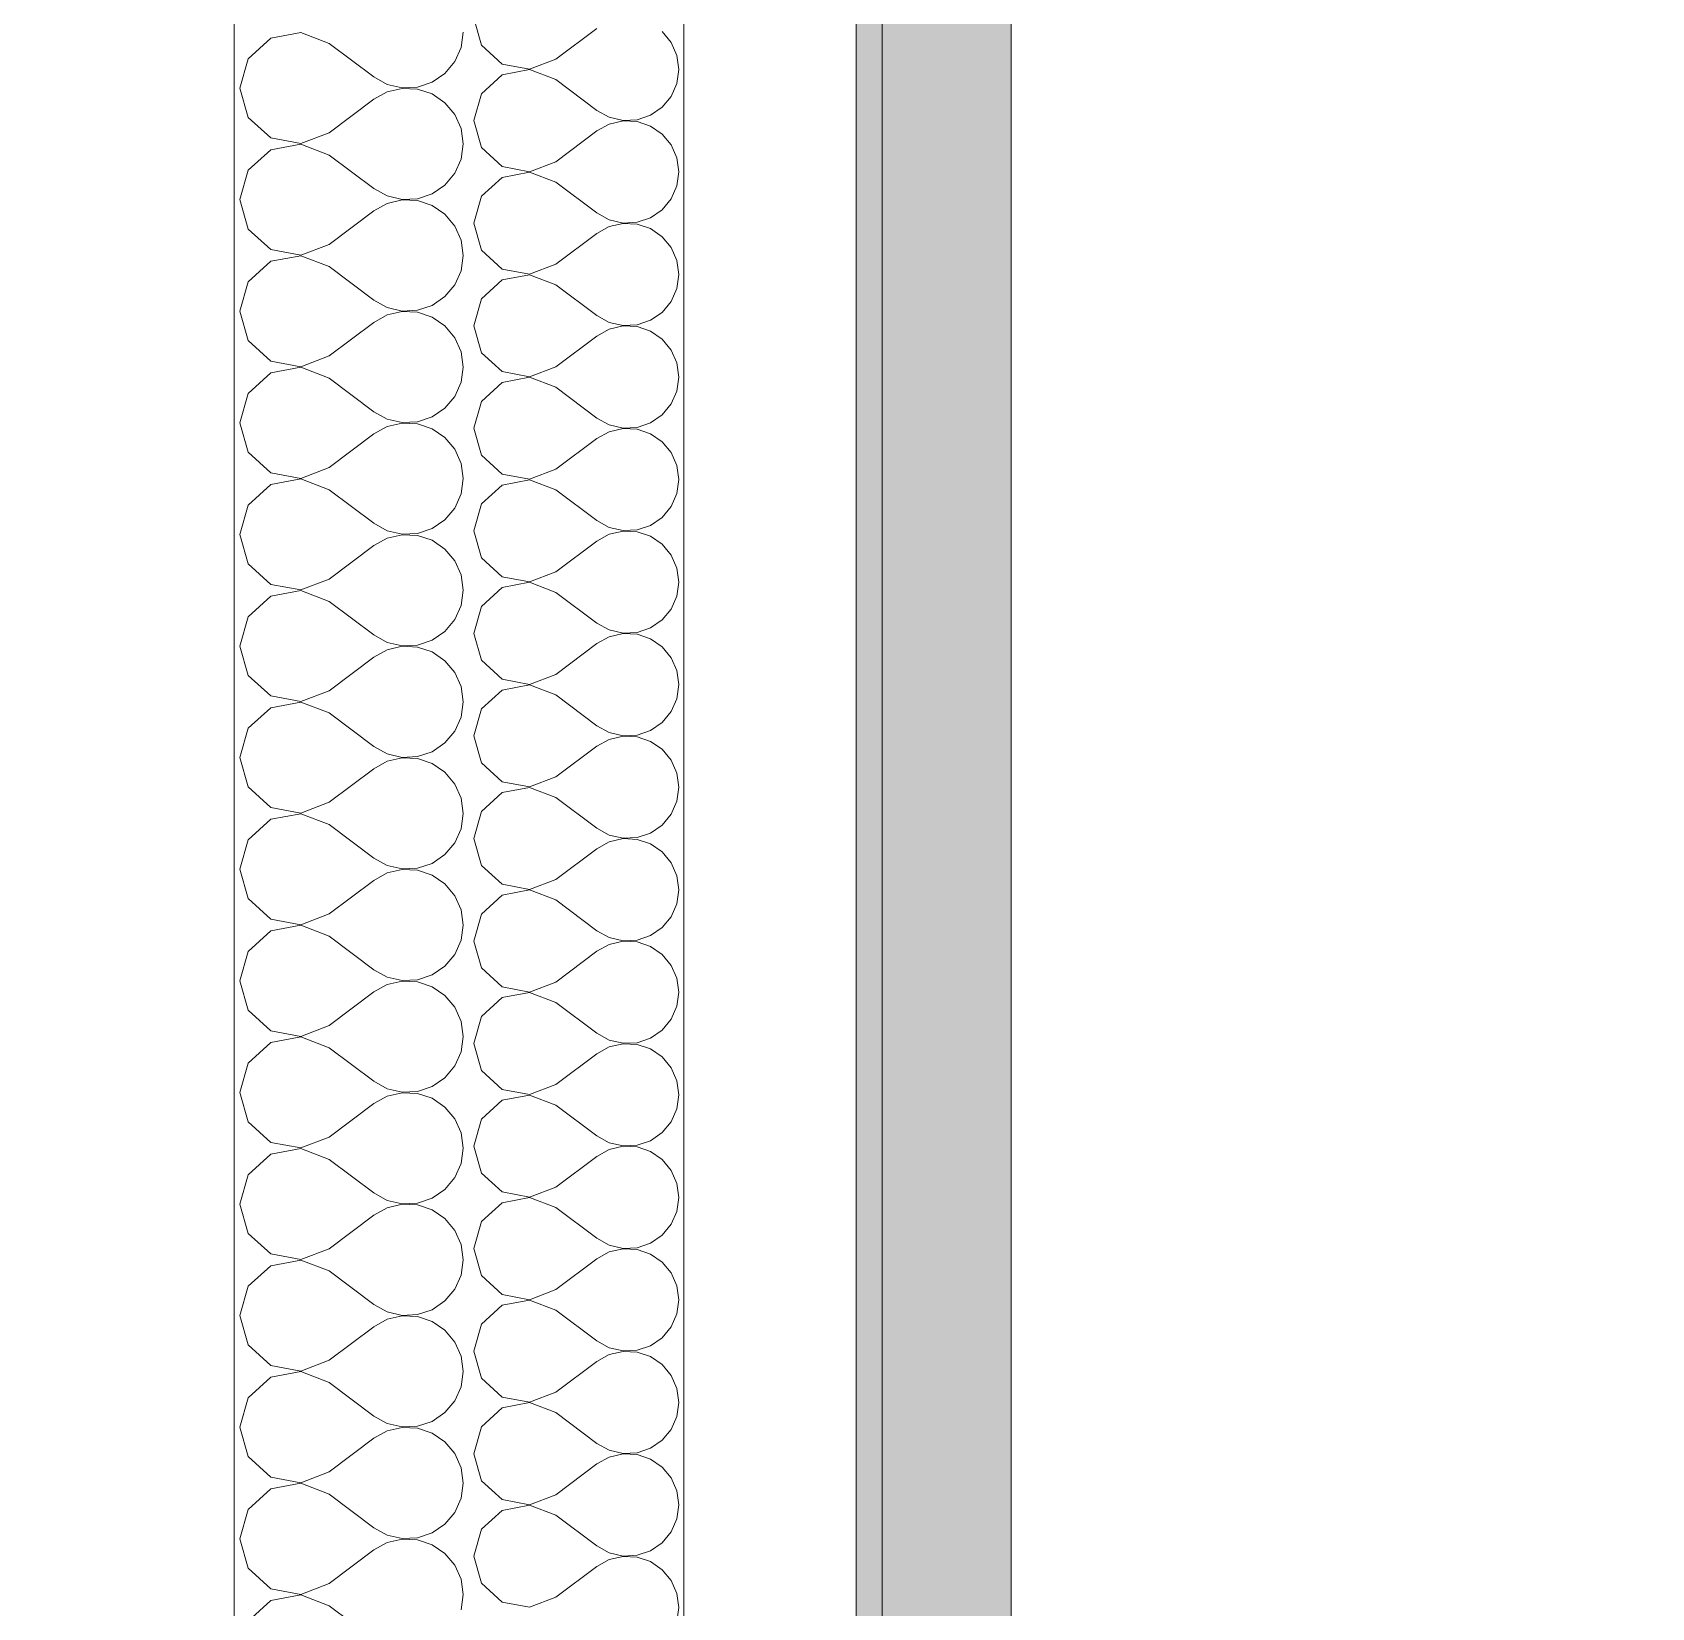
# Model space of a CAD drawing. Header units: millimetres. Extents: x -48147 to 1417267, y -496296 to 18123.
# Drawn here: x 1364998.7 to 1365203.7, y -477344.4 to -477144.9 of the extents above; entities that cross this region are included whole.
import ezdxf

# ---------------------------------------------------------------- set-up
doc = ezdxf.new("R2010")
doc.units = ezdxf.units.MM
doc.header["$MEASUREMENT"] = 0
doc.linetypes.add('Wipeout_Contour', pattern=[1000, 0, -1000])
doc.layers.add('New_A-25-M_Wall_Int', color=7, linetype='Continuous')
doc.layers.add('New_A-25-M_Wall_Int_Pen_No__1', color=7, linetype='Continuous', lineweight=13)
doc.layers.add('New_A-25-M_Wall_Int_Pen_No__107', color=7, linetype='Continuous', lineweight=15, true_color=0xa6a6a6)

# ---------------------------------------------------------------- blocks, each defined once
blk = doc.blocks.new('*X68', base_point=(1376122.47, -491272.82))
at = {"layer": 'New_A-25-M_Wall_Int_Pen_No__107', "linetype": 'Continuous'}
for p, q in [((1365054.57, -477143.12), (1365055.54, -477146.54)), ((1365064.96, -477148.32), (1365070.15, -477144.42)), ((1365079.57, -477146.2), (1365078.42, -477144.82)), ((1365055.54, -477146.54), (1365058.16, -477148.93)), ((1365080.29, -477147.84), (1365079.57, -477146.2)), ((1365058.16, -477148.93), (1365061.64, -477149.59)), ((1365061.64, -477149.59), (1365064.96, -477148.32)), ((1365080.53, -477149.61), (1365080.29, -477147.84)), ((1365058.16, -477150.3), (1365055.54, -477152.69)), ((1365061.64, -477149.64), (1365058.16, -477150.3)), ((1365064.96, -477150.91), (1365061.64, -477149.64)), ((1365064.96, -477150.91), (1365070.15, -477154.81)), ((1365079.57, -477153.03), (1365080.29, -477151.39)), ((1365080.29, -477151.39), (1365080.53, -477149.61)), ((1365055.54, -477152.69), (1365054.57, -477156.1)), ((1365078.42, -477154.4), (1365079.57, -477153.03)), ((1365070.15, -477154.81), (1365071.72, -477155.67)), ((1365075.25, -477155.99), (1365076.95, -477155.42)), ((1365076.95, -477155.42), (1365078.42, -477154.4)), ((1365054.57, -477156.1), (1365055.54, -477159.52)), ((1365064.96, -477161.3), (1365070.15, -477157.4)), ((1365071.72, -477156.54), (1365070.15, -477157.4)), ((1365071.72, -477155.67), (1365073.46, -477156.08)), ((1365073.46, -477156.13), (1365071.72, -477156.54)), ((1365073.46, -477156.08), (1365075.25, -477155.99)), ((1365075.25, -477156.22), (1365073.46, -477156.13)), ((1365076.95, -477156.79), (1365075.25, -477156.22)), ((1365078.42, -477157.8), (1365076.95, -477156.79)), ((1365055.54, -477159.52), (1365058.16, -477161.91)), ((1365079.57, -477159.18), (1365078.42, -477157.8)), ((1365080.29, -477160.82), (1365079.57, -477159.18)), ((1365061.64, -477162.57), (1365064.96, -477161.3)), ((1365080.53, -477162.6), (1365080.29, -477160.82)), ((1365058.16, -477163.28), (1365055.54, -477165.67)), ((1365058.16, -477161.91), (1365061.64, -477162.57)), ((1365061.64, -477162.62), (1365058.16, -477163.28)), ((1365064.96, -477163.89), (1365061.64, -477162.62)), ((1365080.29, -477164.37), (1365080.53, -477162.6)), ((1365055.54, -477165.67), (1365054.57, -477169.09)), ((1365064.96, -477163.89), (1365070.15, -477167.79)), ((1365079.57, -477166.01), (1365080.29, -477164.37)), ((1365070.15, -477167.79), (1365071.72, -477168.65)), ((1365076.95, -477168.4), (1365078.42, -477167.39)), ((1365078.42, -477167.39), (1365079.57, -477166.01)), ((1365054.57, -477169.09), (1365055.54, -477172.5)), ((1365071.72, -477169.52), (1365070.15, -477170.38)), ((1365071.72, -477168.65), (1365073.46, -477169.06)), ((1365073.46, -477169.11), (1365071.72, -477169.52)), ((1365073.46, -477169.06), (1365075.25, -477168.97)), ((1365075.25, -477169.2), (1365073.46, -477169.11)), ((1365075.25, -477168.97), (1365076.95, -477168.4)), ((1365076.95, -477169.77), (1365075.25, -477169.2)), ((1365078.42, -477170.79), (1365076.95, -477169.77)), ((1365064.96, -477174.28), (1365070.15, -477170.38)), ((1365079.57, -477172.16), (1365078.42, -477170.79)), ((1365055.54, -477172.5), (1365058.16, -477174.89)), ((1365080.29, -477173.8), (1365079.57, -477172.16)), ((1365080.53, -477175.58), (1365080.29, -477173.8)), ((1365058.16, -477174.89), (1365061.64, -477175.55)), ((1365061.64, -477175.6), (1365058.16, -477176.26)), ((1365061.64, -477175.55), (1365064.96, -477174.28)), ((1365064.96, -477176.87), (1365061.64, -477175.6)), ((1365080.29, -477177.35), (1365080.53, -477175.58)), ((1365058.16, -477176.26), (1365055.54, -477178.66)), ((1365064.96, -477176.87), (1365070.15, -477180.77)), ((1365079.57, -477178.99), (1365080.29, -477177.35)), ((1365055.54, -477178.66), (1365054.57, -477182.07)), ((1365078.42, -477180.37), (1365079.57, -477178.99)), ((1365054.57, -477182.07), (1365055.54, -477185.48)), ((1365070.15, -477180.77), (1365071.72, -477181.64)), ((1365071.72, -477181.64), (1365073.46, -477182.04)), ((1365073.46, -477182.09), (1365071.72, -477182.5)), ((1365073.46, -477182.04), (1365075.25, -477181.95)), ((1365075.25, -477182.18), (1365073.46, -477182.09)), ((1365075.25, -477181.95), (1365076.95, -477181.38)), ((1365076.95, -477182.75), (1365075.25, -477182.18)), ((1365076.95, -477181.38), (1365078.42, -477180.37)), ((1365064.96, -477187.26), (1365070.15, -477183.37)), ((1365071.72, -477182.5), (1365070.15, -477183.37)), ((1365078.42, -477183.77), (1365076.95, -477182.75)), ((1365079.57, -477185.15), (1365078.42, -477183.77)), ((1365055.54, -477185.48), (1365058.16, -477187.87)), ((1365080.29, -477186.78), (1365079.57, -477185.15)), ((1365058.16, -477187.87), (1365061.64, -477188.53)), ((1365061.64, -477188.53), (1365064.96, -477187.26)), ((1365080.53, -477188.56), (1365080.29, -477186.78)), ((1365058.16, -477189.24), (1365055.54, -477191.64)), ((1365061.64, -477188.58), (1365058.16, -477189.24)), ((1365064.96, -477189.86), (1365061.64, -477188.58)), ((1365064.96, -477189.86), (1365070.15, -477193.75)), ((1365079.57, -477191.97), (1365080.29, -477190.33)), ((1365080.29, -477190.33), (1365080.53, -477188.56)), ((1365055.54, -477191.64), (1365054.57, -477195.05)), ((1365078.42, -477193.35), (1365079.57, -477191.97)), ((1365070.15, -477193.75), (1365071.72, -477194.62)), ((1365075.25, -477194.94), (1365076.95, -477194.36)), ((1365076.95, -477194.36), (1365078.42, -477193.35)), ((1365054.57, -477195.05), (1365055.54, -477198.46)), ((1365064.96, -477200.24), (1365070.15, -477196.35)), ((1365071.72, -477195.48), (1365070.15, -477196.35)), ((1365071.72, -477194.62), (1365073.46, -477195.02)), ((1365073.46, -477195.08), (1365071.72, -477195.48)), ((1365073.46, -477195.02), (1365075.25, -477194.94)), ((1365075.25, -477195.16), (1365073.46, -477195.08)), ((1365076.95, -477195.73), (1365075.25, -477195.16)), ((1365078.42, -477196.75), (1365076.95, -477195.73)), ((1365055.54, -477198.46), (1365058.16, -477200.85)), ((1365079.57, -477198.13), (1365078.42, -477196.75)), ((1365080.29, -477199.77), (1365079.57, -477198.13)), ((1365061.64, -477201.51), (1365064.96, -477200.24)), ((1365080.53, -477201.54), (1365080.29, -477199.77)), ((1365058.16, -477202.23), (1365055.54, -477204.62)), ((1365058.16, -477200.85), (1365061.64, -477201.51)), ((1365061.64, -477201.57), (1365058.16, -477202.23)), ((1365064.96, -477202.84), (1365061.64, -477201.57)), ((1365080.29, -477203.31), (1365080.53, -477201.54)), ((1365055.54, -477204.62), (1365054.57, -477208.03)), ((1365064.96, -477202.84), (1365070.15, -477206.73)), ((1365079.57, -477204.95), (1365080.29, -477203.31)), ((1365070.15, -477206.73), (1365071.72, -477207.6)), ((1365076.95, -477207.35), (1365078.42, -477206.33)), ((1365078.42, -477206.33), (1365079.57, -477204.95)), ((1365054.57, -477208.03), (1365055.54, -477211.44)), ((1365071.72, -477208.46), (1365070.15, -477209.33)), ((1365071.72, -477207.6), (1365073.46, -477208)), ((1365073.46, -477208.06), (1365071.72, -477208.46)), ((1365073.46, -477208), (1365075.25, -477207.92)), ((1365075.25, -477208.14), (1365073.46, -477208.06)), ((1365075.25, -477207.92), (1365076.95, -477207.35)), ((1365076.95, -477208.72), (1365075.25, -477208.14)), ((1365078.42, -477209.73), (1365076.95, -477208.72)), ((1365064.96, -477213.22), (1365070.15, -477209.33)), ((1365079.57, -477211.11), (1365078.42, -477209.73)), ((1365055.54, -477211.44), (1365058.16, -477213.84)), ((1365080.29, -477212.75), (1365079.57, -477211.11)), ((1365080.53, -477214.52), (1365080.29, -477212.75)), ((1365058.16, -477213.84), (1365061.64, -477214.5)), ((1365061.64, -477214.55), (1365058.16, -477215.21)), ((1365061.64, -477214.5), (1365064.96, -477213.22)), ((1365064.96, -477215.82), (1365061.64, -477214.55)), ((1365080.29, -477216.3), (1365080.53, -477214.52)), ((1365058.16, -477215.21), (1365055.54, -477217.6)), ((1365064.96, -477215.82), (1365070.15, -477219.71)), ((1365079.57, -477217.93), (1365080.29, -477216.3)), ((1365055.54, -477217.6), (1365054.57, -477221.01)), ((1365078.42, -477219.31), (1365079.57, -477217.93)), ((1365054.57, -477221.01), (1365055.54, -477224.42)), ((1365070.15, -477219.71), (1365071.72, -477220.58)), ((1365071.72, -477220.58), (1365073.46, -477220.99)), ((1365073.46, -477221.04), (1365071.72, -477221.44)), ((1365073.46, -477220.99), (1365075.25, -477220.9)), ((1365075.25, -477221.13), (1365073.46, -477221.04)), ((1365075.25, -477220.9), (1365076.95, -477220.33)), ((1365076.95, -477221.7), (1365075.25, -477221.13)), ((1365076.95, -477220.33), (1365078.42, -477219.31)), ((1365064.96, -477226.21), (1365070.15, -477222.31)), ((1365071.72, -477221.44), (1365070.15, -477222.31)), ((1365078.42, -477222.71), (1365076.95, -477221.7)), ((1365079.57, -477224.09), (1365078.42, -477222.71)), ((1365055.54, -477224.42), (1365058.16, -477226.82)), ((1365080.29, -477225.73), (1365079.57, -477224.09)), ((1365058.16, -477226.82), (1365061.64, -477227.48)), ((1365061.64, -477227.48), (1365064.96, -477226.21)), ((1365080.53, -477227.5), (1365080.29, -477225.73)), ((1365058.16, -477228.19), (1365055.54, -477230.58)), ((1365061.64, -477227.53), (1365058.16, -477228.19)), ((1365064.96, -477228.8), (1365061.64, -477227.53)), ((1365064.96, -477228.8), (1365070.15, -477232.7)), ((1365079.57, -477230.92), (1365080.29, -477229.28)), ((1365080.29, -477229.28), (1365080.53, -477227.5)), ((1365055.54, -477230.58), (1365054.57, -477233.99)), ((1365078.42, -477232.29), (1365079.57, -477230.92)), ((1365070.15, -477232.7), (1365071.72, -477233.56)), ((1365075.25, -477233.88), (1365076.95, -477233.31)), ((1365076.95, -477233.31), (1365078.42, -477232.29)), ((1365054.57, -477233.99), (1365055.54, -477237.41)), ((1365064.96, -477239.19), (1365070.15, -477235.29)), ((1365071.72, -477234.43), (1365070.15, -477235.29)), ((1365071.72, -477233.56), (1365073.46, -477233.97)), ((1365073.46, -477234.02), (1365071.72, -477234.43)), ((1365073.46, -477233.97), (1365075.25, -477233.88)), ((1365075.25, -477234.11), (1365073.46, -477234.02)), ((1365076.95, -477234.68), (1365075.25, -477234.11)), ((1365078.42, -477235.69), (1365076.95, -477234.68)), ((1365055.54, -477237.41), (1365058.16, -477239.8)), ((1365079.57, -477237.07), (1365078.42, -477235.69)), ((1365080.29, -477238.71), (1365079.57, -477237.07)), ((1365061.64, -477240.46), (1365064.96, -477239.19)), ((1365080.53, -477240.48), (1365080.29, -477238.71)), ((1365058.16, -477241.17), (1365055.54, -477243.56)), ((1365058.16, -477239.8), (1365061.64, -477240.46)), ((1365061.64, -477240.51), (1365058.16, -477241.17)), ((1365064.96, -477241.78), (1365061.64, -477240.51)), ((1365080.29, -477242.26), (1365080.53, -477240.48)), ((1365055.54, -477243.56), (1365054.57, -477246.98)), ((1365064.96, -477241.78), (1365070.15, -477245.68)), ((1365079.57, -477243.9), (1365080.29, -477242.26)), ((1365070.15, -477245.68), (1365071.72, -477246.54)), ((1365076.95, -477246.29), (1365078.42, -477245.28)), ((1365078.42, -477245.28), (1365079.57, -477243.9)), ((1365054.57, -477246.98), (1365055.54, -477250.39)), ((1365071.72, -477247.41), (1365070.15, -477248.27)), ((1365071.72, -477246.54), (1365073.46, -477246.95)), ((1365073.46, -477247), (1365071.72, -477247.41)), ((1365073.46, -477246.95), (1365075.25, -477246.86)), ((1365075.25, -477247.09), (1365073.46, -477247)), ((1365075.25, -477246.86), (1365076.95, -477246.29)), ((1365076.95, -477247.66), (1365075.25, -477247.09)), ((1365078.42, -477248.68), (1365076.95, -477247.66)), ((1365064.96, -477252.17), (1365070.15, -477248.27)), ((1365079.57, -477250.05), (1365078.42, -477248.68)), ((1365055.54, -477250.39), (1365058.16, -477252.78)), ((1365080.29, -477251.69), (1365079.57, -477250.05)), ((1365080.53, -477253.47), (1365080.29, -477251.69)), ((1365058.16, -477252.78), (1365061.64, -477253.44)), ((1365061.64, -477253.49), (1365058.16, -477254.15)), ((1365061.64, -477253.44), (1365064.96, -477252.17)), ((1365064.96, -477254.76), (1365061.64, -477253.49)), ((1365080.29, -477255.24), (1365080.53, -477253.47)), ((1365058.16, -477254.15), (1365055.54, -477256.55)), ((1365064.96, -477254.76), (1365070.15, -477258.66)), ((1365079.57, -477256.88), (1365080.29, -477255.24)), ((1365055.54, -477256.55), (1365054.57, -477259.96)), ((1365078.42, -477258.26), (1365079.57, -477256.88)), ((1365054.57, -477259.96), (1365055.54, -477263.37)), ((1365070.15, -477258.66), (1365071.72, -477259.53)), ((1365071.72, -477259.53), (1365073.46, -477259.93)), ((1365073.46, -477259.98), (1365071.72, -477260.39)), ((1365073.46, -477259.93), (1365075.25, -477259.84)), ((1365075.25, -477260.07), (1365073.46, -477259.98)), ((1365075.25, -477259.84), (1365076.95, -477259.27)), ((1365076.95, -477260.64), (1365075.25, -477260.07)), ((1365076.95, -477259.27), (1365078.42, -477258.26)), ((1365064.96, -477265.15), (1365070.15, -477261.26)), ((1365071.72, -477260.39), (1365070.15, -477261.26)), ((1365078.42, -477261.66), (1365076.95, -477260.64)), ((1365079.57, -477263.04), (1365078.42, -477261.66)), ((1365055.54, -477263.37), (1365058.16, -477265.76)), ((1365080.29, -477264.67), (1365079.57, -477263.04)), ((1365058.16, -477265.76), (1365061.64, -477266.42)), ((1365061.64, -477266.42), (1365064.96, -477265.15)), ((1365080.53, -477266.45), (1365080.29, -477264.67)), ((1365058.16, -477267.13), (1365055.54, -477269.53)), ((1365061.64, -477266.47), (1365058.16, -477267.13)), ((1365064.96, -477267.75), (1365061.64, -477266.47)), ((1365064.96, -477267.75), (1365070.15, -477271.64)), ((1365079.57, -477269.86), (1365080.29, -477268.22)), ((1365080.29, -477268.22), (1365080.53, -477266.45)), ((1365055.54, -477269.53), (1365054.57, -477272.94)), ((1365078.42, -477271.24), (1365079.57, -477269.86)), ((1365070.15, -477271.64), (1365071.72, -477272.51)), ((1365075.25, -477272.83), (1365076.95, -477272.25)), ((1365076.95, -477272.25), (1365078.42, -477271.24)), ((1365054.57, -477272.94), (1365055.54, -477276.35)), ((1365064.96, -477278.13), (1365070.15, -477274.24)), ((1365071.72, -477273.37), (1365070.15, -477274.24)), ((1365071.72, -477272.51), (1365073.46, -477272.91)), ((1365073.46, -477272.97), (1365071.72, -477273.37)), ((1365073.46, -477272.91), (1365075.25, -477272.83)), ((1365075.25, -477273.05), (1365073.46, -477272.97)), ((1365076.95, -477273.62), (1365075.25, -477273.05)), ((1365078.42, -477274.64), (1365076.95, -477273.62)), ((1365055.54, -477276.35), (1365058.16, -477278.74)), ((1365079.57, -477276.02), (1365078.42, -477274.64)), ((1365080.29, -477277.66), (1365079.57, -477276.02)), ((1365061.64, -477279.4), (1365064.96, -477278.13)), ((1365080.53, -477279.43), (1365080.29, -477277.66)), ((1365058.16, -477280.12), (1365055.54, -477282.51)), ((1365058.16, -477278.74), (1365061.64, -477279.4)), ((1365061.64, -477279.46), (1365058.16, -477280.12)), ((1365064.96, -477280.73), (1365061.64, -477279.46)), ((1365080.29, -477281.2), (1365080.53, -477279.43)), ((1365055.54, -477282.51), (1365054.57, -477285.92)), ((1365064.96, -477280.73), (1365070.15, -477284.62)), ((1365079.57, -477282.84), (1365080.29, -477281.2)), ((1365070.15, -477284.62), (1365071.72, -477285.49)), ((1365076.95, -477285.24), (1365078.42, -477284.22)), ((1365078.42, -477284.22), (1365079.57, -477282.84)), ((1365054.57, -477285.92), (1365055.54, -477289.33)), ((1365071.72, -477286.35), (1365070.15, -477287.22)), ((1365071.72, -477285.49), (1365073.46, -477285.89)), ((1365073.46, -477285.95), (1365071.72, -477286.35)), ((1365073.46, -477285.89), (1365075.25, -477285.81)), ((1365075.25, -477286.03), (1365073.46, -477285.95)), ((1365075.25, -477285.81), (1365076.95, -477285.24)), ((1365076.95, -477286.61), (1365075.25, -477286.03)), ((1365078.42, -477287.62), (1365076.95, -477286.61)), ((1365064.96, -477291.11), (1365070.15, -477287.22)), ((1365079.57, -477289), (1365078.42, -477287.62)), ((1365055.54, -477289.33), (1365058.16, -477291.73)), ((1365080.29, -477290.64), (1365079.57, -477289)), ((1365080.53, -477292.41), (1365080.29, -477290.64)), ((1365058.16, -477291.73), (1365061.64, -477292.39)), ((1365061.64, -477292.44), (1365058.16, -477293.1)), ((1365061.64, -477292.39), (1365064.96, -477291.11)), ((1365064.96, -477293.71), (1365061.64, -477292.44)), ((1365080.29, -477294.19), (1365080.53, -477292.41)), ((1365058.16, -477293.1), (1365055.54, -477295.49)), ((1365064.96, -477293.71), (1365070.15, -477297.6)), ((1365079.57, -477295.82), (1365080.29, -477294.19)), ((1365055.54, -477295.49), (1365054.57, -477298.9)), ((1365078.42, -477297.2), (1365079.57, -477295.82)), ((1365054.57, -477298.9), (1365055.54, -477302.31)), ((1365070.15, -477297.6), (1365071.72, -477298.47)), ((1365071.72, -477298.47), (1365073.46, -477298.88)), ((1365073.46, -477298.93), (1365071.72, -477299.33)), ((1365073.46, -477298.88), (1365075.25, -477298.79)), ((1365075.25, -477299.02), (1365073.46, -477298.93)), ((1365075.25, -477298.79), (1365076.95, -477298.22)), ((1365076.95, -477299.59), (1365075.25, -477299.02)), ((1365076.95, -477298.22), (1365078.42, -477297.2)), ((1365064.96, -477304.09), (1365070.15, -477300.2)), ((1365071.72, -477299.33), (1365070.15, -477300.2)), ((1365078.42, -477300.6), (1365076.95, -477299.59)), ((1365079.57, -477301.98), (1365078.42, -477300.6)), ((1365055.54, -477302.31), (1365058.16, -477304.71)), ((1365080.29, -477303.62), (1365079.57, -477301.98)), ((1365058.16, -477304.71), (1365061.64, -477305.37)), ((1365061.64, -477305.37), (1365064.96, -477304.09)), ((1365080.53, -477305.39), (1365080.29, -477303.62)), ((1365058.16, -477306.08), (1365055.54, -477308.47)), ((1365061.64, -477305.42), (1365058.16, -477306.08)), ((1365064.96, -477306.69), (1365061.64, -477305.42)), ((1365064.96, -477306.69), (1365070.15, -477310.59)), ((1365079.57, -477308.81), (1365080.29, -477307.17)), ((1365080.29, -477307.17), (1365080.53, -477305.39)), ((1365055.54, -477308.47), (1365054.57, -477311.88)), ((1365078.42, -477310.18), (1365079.57, -477308.81)), ((1365070.15, -477310.59), (1365071.72, -477311.45)), ((1365075.25, -477311.77), (1365076.95, -477311.2)), ((1365076.95, -477311.2), (1365078.42, -477310.18)), ((1365054.57, -477311.88), (1365055.54, -477315.3)), ((1365064.96, -477317.08), (1365070.15, -477313.18)), ((1365071.72, -477312.32), (1365070.15, -477313.18)), ((1365071.72, -477311.45), (1365073.46, -477311.86)), ((1365073.46, -477311.91), (1365071.72, -477312.32)), ((1365073.46, -477311.86), (1365075.25, -477311.77)), ((1365075.25, -477312), (1365073.46, -477311.91)), ((1365076.95, -477312.57), (1365075.25, -477312)), ((1365078.42, -477313.58), (1365076.95, -477312.57)), ((1365055.54, -477315.3), (1365058.16, -477317.69)), ((1365079.57, -477314.96), (1365078.42, -477313.58)), ((1365080.29, -477316.6), (1365079.57, -477314.96)), ((1365061.64, -477318.35), (1365064.96, -477317.08)), ((1365080.53, -477318.37), (1365080.29, -477316.6)), ((1365058.16, -477319.06), (1365055.54, -477321.45)), ((1365058.16, -477317.69), (1365061.64, -477318.35)), ((1365061.64, -477318.4), (1365058.16, -477319.06)), ((1365064.96, -477319.67), (1365061.64, -477318.4)), ((1365080.29, -477320.15), (1365080.53, -477318.37)), ((1365055.54, -477321.45), (1365054.57, -477324.87)), ((1365064.96, -477319.67), (1365070.15, -477323.57)), ((1365079.57, -477321.79), (1365080.29, -477320.15)), ((1365070.15, -477323.57), (1365071.72, -477324.43)), ((1365076.95, -477324.18), (1365078.42, -477323.17)), ((1365078.42, -477323.17), (1365079.57, -477321.79)), ((1365054.57, -477324.87), (1365055.54, -477328.28)), ((1365071.72, -477325.3), (1365070.15, -477326.16)), ((1365071.72, -477324.43), (1365073.46, -477324.84)), ((1365073.46, -477324.89), (1365071.72, -477325.3)), ((1365073.46, -477324.84), (1365075.25, -477324.75)), ((1365075.25, -477324.98), (1365073.46, -477324.89)), ((1365075.25, -477324.75), (1365076.95, -477324.18)), ((1365076.95, -477325.55), (1365075.25, -477324.98)), ((1365078.42, -477326.57), (1365076.95, -477325.55)), ((1365064.96, -477330.06), (1365070.15, -477326.16)), ((1365079.57, -477327.94), (1365078.42, -477326.57)), ((1365055.54, -477328.28), (1365058.16, -477330.67)), ((1365080.29, -477329.58), (1365079.57, -477327.94)), ((1365080.53, -477331.36), (1365080.29, -477329.58)), ((1365058.16, -477330.67), (1365061.64, -477331.33)), ((1365061.64, -477331.38), (1365058.16, -477332.04)), ((1365061.64, -477331.33), (1365064.96, -477330.06)), ((1365064.96, -477332.65), (1365061.64, -477331.38)), ((1365080.29, -477333.13), (1365080.53, -477331.36)), ((1365058.16, -477332.04), (1365055.54, -477334.43)), ((1365064.96, -477332.65), (1365070.15, -477336.55)), ((1365079.57, -477334.77), (1365080.29, -477333.13)), ((1365055.54, -477334.43), (1365054.57, -477337.85)), ((1365078.42, -477336.15), (1365079.57, -477334.77)), ((1365054.57, -477337.85), (1365055.54, -477341.26)), ((1365070.15, -477336.55), (1365071.72, -477337.42)), ((1365071.72, -477337.42), (1365073.46, -477337.82)), ((1365073.46, -477337.87), (1365071.72, -477338.28)), ((1365073.46, -477337.82), (1365075.25, -477337.73)), ((1365075.25, -477337.96), (1365073.46, -477337.87)), ((1365075.25, -477337.73), (1365076.95, -477337.16)), ((1365076.95, -477338.53), (1365075.25, -477337.96)), ((1365076.95, -477337.16), (1365078.42, -477336.15)), ((1365064.96, -477343.04), (1365070.15, -477339.15)), ((1365071.72, -477338.28), (1365070.15, -477339.15)), ((1365078.42, -477339.55), (1365076.95, -477338.53)), ((1365079.57, -477340.93), (1365078.42, -477339.55)), ((1365055.54, -477341.26), (1365058.16, -477343.65)), ((1365080.29, -477342.56), (1365079.57, -477340.93)), ((1365058.16, -477343.65), (1365061.64, -477344.31)), ((1365061.64, -477344.31), (1365064.96, -477343.04)), ((1365080.53, -477344.34), (1365080.29, -477342.56)), ((1365080.29, -477346.11), (1365080.53, -477344.34))]:
    blk.add_line(p, q, dxfattribs=at)
blk = doc.blocks.new('Section Elem_44_2', base_point=(1376122.47, -491272.82))
at = {"layer": 'New_A-25-M_Wall_Int_Pen_No__107', "linetype": 'Continuous', "lineweight": 0, "true_color": 0x535353}
blk.add_hatch(color=251, dxfattribs=at).paths.add_polyline_path([(1365106.26, -475339.25), (1365102.99, -475339.25), (1365102.99, -479122.82), (1365106.26, -479122.82), (1365106.26, -476122.82), (1365106.26, -476097.82)])
at = {"layer": 'New_A-25-M_Wall_Int_Pen_No__1', "linetype": 'Continuous'}
blk.add_line((1365106.26, -476122.82), (1365106.26, -479122.82), dxfattribs=at)
at = {"color": 254, "linetype": 'Wipeout_Contour', "lineweight": 0, "ltscale": 8681565.631465085}
blk.add_wipeout([(1365122.62, -479122.82), (1366009.15, -479122.82), (1366009.15, -477022.82), (1366549.27, -477022.82), (1366549.27, -476122.82), (1365122.62, -476122.82)], dxfattribs=at).dxf.layer = 'New_A-25-M_Wall_Int'
at = {"layer": 'New_A-25-M_Wall_Int_Pen_No__107', "linetype": 'Continuous'}
blk.add_hatch(color=256, dxfattribs=at).paths.add_polyline_path([(1365106.26, -476122.82), (1365106.26, -479122.82), (1365122.62, -479122.82), (1365122.62, -476122.82)])
at = {"layer": 'New_A-25-M_Wall_Int_Pen_No__1', "linetype": 'Continuous'}
blk.add_line((1365122.62, -476122.82), (1365122.62, -479122.82), dxfattribs=at)
at = {"color": 254, "linetype": 'Wipeout_Contour', "lineweight": 0, "ltscale": 5784432.987416171}
blk.add_wipeout([(1365102.99, -475339.25), (1365081.18, -475339.25), (1365081.18, -479122.82), (1365102.99, -479122.82)], dxfattribs=at).dxf.layer = 'New_A-25-M_Wall_Int'
at = {"layer": 'New_A-25-M_Wall_Int_Pen_No__1', "linetype": 'Continuous'}
blk.add_line((1365102.99, -475339.25), (1365102.99, -479122.82), dxfattribs=at)
at = {"color": 254, "linetype": 'Wipeout_Contour', "lineweight": 0, "ltscale": 5784340.344564119}
blk.add_wipeout([(1365081.18, -475339.25), (1365053.92, -475339.25), (1365053.92, -479122.82), (1365081.18, -479122.82)], dxfattribs=at).dxf.layer = 'New_A-25-M_Wall_Int'
at = {"layer": 'New_A-25-M_Wall_Int_Pen_No__1', "linetype": 'Continuous'}
blk.add_line((1365081.18, -475339.25), (1365081.18, -479122.82), dxfattribs=at)
at = {"layer": 'New_A-25-M_Wall_Int'}
blk.add_blockref('*X68', (1376122.47, -491272.82), dxfattribs=at)
blk = doc.blocks.new('*X85', base_point=(1376122.47, -491272.82))
at = {"layer": 'New_A-25-M_Wall_Int_Pen_No__107', "linetype": 'Continuous'}
for p, q in [((1365032.66, -477144.94), (1365028.86, -477145.66)), ((1365036.26, -477146.33), (1365032.66, -477144.94)), ((1365052.95, -477146.84), (1365053.22, -477144.91)), ((1365028.86, -477145.66), (1365026.01, -477148.26)), ((1365036.26, -477146.33), (1365041.91, -477150.56)), ((1365052.16, -477148.63), (1365052.95, -477146.84)), ((1365026.01, -477148.26), (1365024.96, -477151.98)), ((1365050.92, -477150.13), (1365052.16, -477148.63)), ((1365041.91, -477150.56), (1365043.62, -477151.51)), ((1365043.62, -477151.51), (1365045.52, -477151.95)), ((1365047.46, -477151.85), (1365049.31, -477151.23)), ((1365049.31, -477151.23), (1365050.92, -477150.13)), ((1365024.96, -477151.98), (1365026.01, -477155.69)), ((1365036.26, -477157.63), (1365041.91, -477153.39)), ((1365043.62, -477152.45), (1365041.91, -477153.39)), ((1365045.52, -477152.01), (1365043.62, -477152.45)), ((1365045.52, -477151.95), (1365047.46, -477151.85)), ((1365047.46, -477152.1), (1365045.52, -477152.01)), ((1365049.31, -477152.72), (1365047.46, -477152.1)), ((1365050.92, -477153.83), (1365049.31, -477152.72)), ((1365052.16, -477155.33), (1365050.92, -477153.83)), ((1365052.95, -477157.11), (1365052.16, -477155.33)), ((1365026.01, -477155.69), (1365028.86, -477158.29)), ((1365032.66, -477159.01), (1365036.26, -477157.63)), ((1365053.22, -477159.04), (1365052.95, -477157.11)), ((1365028.86, -477158.29), (1365032.66, -477159.01)), ((1365032.66, -477159.07), (1365028.86, -477159.79)), ((1365036.26, -477160.45), (1365032.66, -477159.07)), ((1365052.95, -477160.97), (1365053.22, -477159.04)), ((1365028.86, -477159.79), (1365026.01, -477162.39)), ((1365036.26, -477160.45), (1365041.91, -477164.69)), ((1365052.16, -477162.75), (1365052.95, -477160.97)), ((1365026.01, -477162.39), (1365024.96, -477166.1)), ((1365050.92, -477164.26), (1365052.16, -477162.75)), ((1365041.91, -477164.69), (1365043.62, -477165.63)), ((1365043.62, -477165.63), (1365045.52, -477166.08)), ((1365047.46, -477165.98), (1365049.31, -477165.36)), ((1365049.31, -477165.36), (1365050.92, -477164.26)), ((1365024.96, -477166.1), (1365026.01, -477169.82)), ((1365036.26, -477171.76), (1365041.91, -477167.52)), ((1365043.62, -477166.57), (1365041.91, -477167.52)), ((1365045.52, -477166.13), (1365043.62, -477166.57)), ((1365045.52, -477166.08), (1365047.46, -477165.98)), ((1365047.46, -477166.23), (1365045.52, -477166.13)), ((1365049.31, -477166.85), (1365047.46, -477166.23)), ((1365050.92, -477167.95), (1365049.31, -477166.85)), ((1365026.01, -477169.82), (1365028.86, -477172.42)), ((1365052.16, -477169.45), (1365050.92, -477167.95)), ((1365052.95, -477171.24), (1365052.16, -477169.45)), ((1365032.66, -477173.14), (1365036.26, -477171.76)), ((1365053.22, -477173.17), (1365052.95, -477171.24)), ((1365028.86, -477173.91), (1365026.01, -477176.52)), ((1365028.86, -477172.42), (1365032.66, -477173.14)), ((1365032.66, -477173.2), (1365028.86, -477173.91)), ((1365036.26, -477174.58), (1365032.66, -477173.2)), ((1365052.95, -477175.1), (1365053.22, -477173.17)), ((1365036.26, -477174.58), (1365041.91, -477178.82)), ((1365052.16, -477176.88), (1365052.95, -477175.1)), ((1365026.01, -477176.52), (1365024.96, -477180.23)), ((1365050.92, -477178.38), (1365052.16, -477176.88)), ((1365024.96, -477180.23), (1365026.01, -477183.95)), ((1365041.91, -477178.82), (1365043.62, -477179.76)), ((1365043.62, -477179.76), (1365045.52, -477180.2)), ((1365045.52, -477180.2), (1365047.46, -477180.11)), ((1365047.46, -477180.11), (1365049.31, -477179.49)), ((1365049.31, -477179.49), (1365050.92, -477178.38)), ((1365036.26, -477185.88), (1365041.91, -477181.65)), ((1365043.62, -477180.7), (1365041.91, -477181.65)), ((1365045.52, -477180.26), (1365043.62, -477180.7)), ((1365047.46, -477180.36), (1365045.52, -477180.26)), ((1365049.31, -477180.98), (1365047.46, -477180.36)), ((1365050.92, -477182.08), (1365049.31, -477180.98)), ((1365052.16, -477183.58), (1365050.92, -477182.08)), ((1365026.01, -477183.95), (1365028.86, -477186.55)), ((1365052.95, -477185.37), (1365052.16, -477183.58)), ((1365032.66, -477187.27), (1365036.26, -477185.88)), ((1365053.22, -477187.3), (1365052.95, -477185.37)), ((1365028.86, -477188.04), (1365026.01, -477190.65)), ((1365028.86, -477186.55), (1365032.66, -477187.27)), ((1365032.66, -477187.33), (1365028.86, -477188.04)), ((1365036.26, -477188.71), (1365032.66, -477187.33)), ((1365052.95, -477189.23), (1365053.22, -477187.3)), ((1365036.26, -477188.71), (1365041.91, -477192.95)), ((1365052.16, -477191.01), (1365052.95, -477189.23)), ((1365026.01, -477190.65), (1365024.96, -477194.36)), ((1365049.31, -477193.61), (1365050.92, -477192.51)), ((1365050.92, -477192.51), (1365052.16, -477191.01)), ((1365024.96, -477194.36), (1365026.01, -477198.07)), ((1365041.91, -477192.95), (1365043.62, -477193.89)), ((1365043.62, -477193.89), (1365045.52, -477194.33)), ((1365045.52, -477194.39), (1365043.62, -477194.83)), ((1365045.52, -477194.33), (1365047.46, -477194.24)), ((1365047.46, -477194.48), (1365045.52, -477194.39)), ((1365047.46, -477194.24), (1365049.31, -477193.61)), ((1365049.31, -477195.11), (1365047.46, -477194.48)), ((1365036.26, -477200.01), (1365041.91, -477195.77)), ((1365043.62, -477194.83), (1365041.91, -477195.77)), ((1365050.92, -477196.21), (1365049.31, -477195.11)), ((1365052.16, -477197.71), (1365050.92, -477196.21)), ((1365026.01, -477198.07), (1365028.86, -477200.68)), ((1365052.95, -477199.49), (1365052.16, -477197.71)), ((1365028.86, -477200.68), (1365032.66, -477201.4)), ((1365032.66, -477201.4), (1365036.26, -477200.01)), ((1365053.22, -477201.42), (1365052.95, -477199.49)), ((1365028.86, -477202.17), (1365026.01, -477204.77)), ((1365032.66, -477201.45), (1365028.86, -477202.17)), ((1365036.26, -477202.84), (1365032.66, -477201.45)), ((1365052.95, -477203.35), (1365053.22, -477201.42)), ((1365026.01, -477204.77), (1365024.96, -477208.49)), ((1365036.26, -477202.84), (1365041.91, -477207.08)), ((1365052.16, -477205.14), (1365052.95, -477203.35)), ((1365049.31, -477207.74), (1365050.92, -477206.64)), ((1365050.92, -477206.64), (1365052.16, -477205.14)), ((1365024.96, -477208.49), (1365026.01, -477212.2)), ((1365041.91, -477207.08), (1365043.62, -477208.02)), ((1365043.62, -477208.02), (1365045.52, -477208.46)), ((1365045.52, -477208.52), (1365043.62, -477208.96)), ((1365045.52, -477208.46), (1365047.46, -477208.37)), ((1365047.46, -477208.61), (1365045.52, -477208.52)), ((1365047.46, -477208.37), (1365049.31, -477207.74)), ((1365049.31, -477209.23), (1365047.46, -477208.61)), ((1365036.26, -477214.14), (1365041.91, -477209.9)), ((1365043.62, -477208.96), (1365041.91, -477209.9)), ((1365050.92, -477210.34), (1365049.31, -477209.23)), ((1365052.16, -477211.84), (1365050.92, -477210.34)), ((1365026.01, -477212.2), (1365028.86, -477214.81)), ((1365052.95, -477213.62), (1365052.16, -477211.84)), ((1365028.86, -477214.81), (1365032.66, -477215.52)), ((1365032.66, -477215.52), (1365036.26, -477214.14)), ((1365053.22, -477215.55), (1365052.95, -477213.62)), ((1365028.86, -477216.3), (1365026.01, -477218.9)), ((1365032.66, -477215.58), (1365028.86, -477216.3)), ((1365036.26, -477216.97), (1365032.66, -477215.58)), ((1365036.26, -477216.97), (1365041.91, -477221.2)), ((1365052.95, -477217.48), (1365053.22, -477215.55)), ((1365026.01, -477218.9), (1365024.96, -477222.62)), ((1365052.16, -477219.27), (1365052.95, -477217.48)), ((1365041.91, -477221.2), (1365043.62, -477222.15)), ((1365049.31, -477221.87), (1365050.92, -477220.77)), ((1365050.92, -477220.77), (1365052.16, -477219.27)), ((1365024.96, -477222.62), (1365026.01, -477226.33)), ((1365043.62, -477223.09), (1365041.91, -477224.03)), ((1365043.62, -477222.15), (1365045.52, -477222.59)), ((1365045.52, -477222.64), (1365043.62, -477223.09)), ((1365045.52, -477222.59), (1365047.46, -477222.49)), ((1365047.46, -477222.74), (1365045.52, -477222.64)), ((1365047.46, -477222.49), (1365049.31, -477221.87)), ((1365049.31, -477223.36), (1365047.46, -477222.74)), ((1365036.26, -477228.27), (1365041.91, -477224.03)), ((1365050.92, -477224.47), (1365049.31, -477223.36)), ((1365052.16, -477225.97), (1365050.92, -477224.47)), ((1365026.01, -477226.33), (1365028.86, -477228.93)), ((1365052.95, -477227.75), (1365052.16, -477225.97)), ((1365028.86, -477228.93), (1365032.66, -477229.65)), ((1365032.66, -477229.65), (1365036.26, -477228.27)), ((1365053.22, -477229.68), (1365052.95, -477227.75)), ((1365028.86, -477230.43), (1365026.01, -477233.03)), ((1365032.66, -477229.71), (1365028.86, -477230.43)), ((1365036.26, -477231.09), (1365032.66, -477229.71)), ((1365036.26, -477231.09), (1365041.91, -477235.33)), ((1365052.95, -477231.61), (1365053.22, -477229.68)), ((1365026.01, -477233.03), (1365024.96, -477236.74)), ((1365050.92, -477234.89), (1365052.16, -477233.39)), ((1365052.16, -477233.39), (1365052.95, -477231.61)), ((1365041.91, -477235.33), (1365043.62, -477236.27)), ((1365049.31, -477236), (1365050.92, -477234.89)), ((1365024.96, -477236.74), (1365026.01, -477240.46)), ((1365043.62, -477237.21), (1365041.91, -477238.16)), ((1365043.62, -477236.27), (1365045.52, -477236.72)), ((1365045.52, -477236.77), (1365043.62, -477237.21)), ((1365045.52, -477236.72), (1365047.46, -477236.62)), ((1365047.46, -477236.87), (1365045.52, -477236.77)), ((1365047.46, -477236.62), (1365049.31, -477236)), ((1365049.31, -477237.49), (1365047.46, -477236.87)), ((1365050.92, -477238.59), (1365049.31, -477237.49)), ((1365036.26, -477242.4), (1365041.91, -477238.16)), ((1365052.16, -477240.09), (1365050.92, -477238.59)), ((1365026.01, -477240.46), (1365028.86, -477243.06)), ((1365052.95, -477241.88), (1365052.16, -477240.09)), ((1365028.86, -477243.06), (1365032.66, -477243.78)), ((1365032.66, -477243.78), (1365036.26, -477242.4)), ((1365053.22, -477243.81), (1365052.95, -477241.88)), ((1365028.86, -477244.55), (1365026.01, -477247.16)), ((1365032.66, -477243.84), (1365028.86, -477244.55)), ((1365036.26, -477245.22), (1365032.66, -477243.84)), ((1365036.26, -477245.22), (1365041.91, -477249.46)), ((1365052.16, -477247.52), (1365052.95, -477245.74)), ((1365052.95, -477245.74), (1365053.22, -477243.81)), ((1365026.01, -477247.16), (1365024.96, -477250.87)), ((1365050.92, -477249.02), (1365052.16, -477247.52)), ((1365041.91, -477249.46), (1365043.62, -477250.4)), ((1365049.31, -477250.13), (1365050.92, -477249.02)), ((1365024.96, -477250.87), (1365026.01, -477254.59)), ((1365043.62, -477251.34), (1365041.91, -477252.28)), ((1365043.62, -477250.4), (1365045.52, -477250.84)), ((1365045.52, -477250.9), (1365043.62, -477251.34)), ((1365045.52, -477250.84), (1365047.46, -477250.75)), ((1365047.46, -477251), (1365045.52, -477250.9)), ((1365047.46, -477250.75), (1365049.31, -477250.13)), ((1365049.31, -477251.62), (1365047.46, -477251)), ((1365050.92, -477252.72), (1365049.31, -477251.62)), ((1365036.26, -477256.52), (1365041.91, -477252.28)), ((1365052.16, -477254.22), (1365050.92, -477252.72)), ((1365026.01, -477254.59), (1365028.86, -477257.19)), ((1365052.95, -477256.01), (1365052.16, -477254.22)), ((1365053.22, -477257.94), (1365052.95, -477256.01)), ((1365028.86, -477257.19), (1365032.66, -477257.91)), ((1365032.66, -477257.96), (1365028.86, -477258.68)), ((1365032.66, -477257.91), (1365036.26, -477256.52)), ((1365036.26, -477259.35), (1365032.66, -477257.96)), ((1365052.95, -477259.87), (1365053.22, -477257.94)), ((1365028.86, -477258.68), (1365026.01, -477261.29)), ((1365036.26, -477259.35), (1365041.91, -477263.59)), ((1365052.16, -477261.65), (1365052.95, -477259.87)), ((1365026.01, -477261.29), (1365024.96, -477265)), ((1365050.92, -477263.15), (1365052.16, -477261.65)), ((1365041.91, -477263.59), (1365043.62, -477264.53)), ((1365047.46, -477264.88), (1365049.31, -477264.25)), ((1365049.31, -477264.25), (1365050.92, -477263.15)), ((1365024.96, -477265), (1365026.01, -477268.71)), ((1365043.62, -477265.47), (1365041.91, -477266.41)), ((1365043.62, -477264.53), (1365045.52, -477264.97)), ((1365045.52, -477265.03), (1365043.62, -477265.47)), ((1365045.52, -477264.97), (1365047.46, -477264.88)), ((1365047.46, -477265.12), (1365045.52, -477265.03)), ((1365049.31, -477265.75), (1365047.46, -477265.12)), ((1365050.92, -477266.85), (1365049.31, -477265.75)), ((1365036.26, -477270.65), (1365041.91, -477266.41)), ((1365052.16, -477268.35), (1365050.92, -477266.85)), ((1365052.95, -477270.13), (1365052.16, -477268.35)), ((1365026.01, -477268.71), (1365028.86, -477271.32)), ((1365053.22, -477272.06), (1365052.95, -477270.13)), ((1365028.86, -477271.32), (1365032.66, -477272.04)), ((1365032.66, -477272.09), (1365028.86, -477272.81)), ((1365032.66, -477272.04), (1365036.26, -477270.65)), ((1365036.26, -477273.48), (1365032.66, -477272.09)), ((1365052.95, -477273.99), (1365053.22, -477272.06)), ((1365028.86, -477272.81), (1365026.01, -477275.41)), ((1365036.26, -477273.48), (1365041.91, -477277.72)), ((1365052.16, -477275.78), (1365052.95, -477273.99)), ((1365026.01, -477275.41), (1365024.96, -477279.13)), ((1365050.92, -477277.28), (1365052.16, -477275.78)), ((1365041.91, -477277.72), (1365043.62, -477278.66)), ((1365047.46, -477279), (1365049.31, -477278.38)), ((1365049.31, -477278.38), (1365050.92, -477277.28)), ((1365024.96, -477279.13), (1365026.01, -477282.84)), ((1365036.26, -477284.78), (1365041.91, -477280.54)), ((1365043.62, -477279.6), (1365041.91, -477280.54)), ((1365043.62, -477278.66), (1365045.52, -477279.1)), ((1365045.52, -477279.16), (1365043.62, -477279.6)), ((1365045.52, -477279.1), (1365047.46, -477279)), ((1365047.46, -477279.25), (1365045.52, -477279.16)), ((1365049.31, -477279.87), (1365047.46, -477279.25)), ((1365050.92, -477280.98), (1365049.31, -477279.87)), ((1365052.16, -477282.48), (1365050.92, -477280.98)), ((1365052.95, -477284.26), (1365052.16, -477282.48)), ((1365026.01, -477282.84), (1365028.86, -477285.45)), ((1365032.66, -477286.16), (1365036.26, -477284.78)), ((1365053.22, -477286.19), (1365052.95, -477284.26)), ((1365028.86, -477285.45), (1365032.66, -477286.16)), ((1365032.66, -477286.22), (1365028.86, -477286.94)), ((1365036.26, -477287.6), (1365032.66, -477286.22)), ((1365052.95, -477288.12), (1365053.22, -477286.19)), ((1365028.86, -477286.94), (1365026.01, -477289.54)), ((1365036.26, -477287.6), (1365041.91, -477291.84)), ((1365052.16, -477289.91), (1365052.95, -477288.12)), ((1365026.01, -477289.54), (1365024.96, -477293.26)), ((1365050.92, -477291.41), (1365052.16, -477289.91)), ((1365041.91, -477291.84), (1365043.62, -477292.79)), ((1365043.62, -477292.79), (1365045.52, -477293.23)), ((1365047.46, -477293.13), (1365049.31, -477292.51)), ((1365049.31, -477292.51), (1365050.92, -477291.41)), ((1365024.96, -477293.26), (1365026.01, -477296.97)), ((1365036.26, -477298.91), (1365041.91, -477294.67)), ((1365043.62, -477293.73), (1365041.91, -477294.67)), ((1365045.52, -477293.28), (1365043.62, -477293.73)), ((1365045.52, -477293.23), (1365047.46, -477293.13)), ((1365047.46, -477293.38), (1365045.52, -477293.28)), ((1365049.31, -477294), (1365047.46, -477293.38)), ((1365050.92, -477295.11), (1365049.31, -477294)), ((1365026.01, -477296.97), (1365028.86, -477299.57)), ((1365052.16, -477296.61), (1365050.92, -477295.11)), ((1365052.95, -477298.39), (1365052.16, -477296.61)), ((1365032.66, -477300.29), (1365036.26, -477298.91)), ((1365053.22, -477300.32), (1365052.95, -477298.39)), ((1365028.86, -477301.07), (1365026.01, -477303.67)), ((1365028.86, -477299.57), (1365032.66, -477300.29)), ((1365032.66, -477300.35), (1365028.86, -477301.07)), ((1365036.26, -477301.73), (1365032.66, -477300.35)), ((1365052.95, -477302.25), (1365053.22, -477300.32)), ((1365036.26, -477301.73), (1365041.91, -477305.97)), ((1365052.16, -477304.03), (1365052.95, -477302.25)), ((1365026.01, -477303.67), (1365024.96, -477307.38)), ((1365050.92, -477305.53), (1365052.16, -477304.03)), ((1365041.91, -477305.97), (1365043.62, -477306.91)), ((1365043.62, -477306.91), (1365045.52, -477307.36)), ((1365045.52, -477307.36), (1365047.46, -477307.26)), ((1365047.46, -477307.26), (1365049.31, -477306.64)), ((1365049.31, -477306.64), (1365050.92, -477305.53)), ((1365024.96, -477307.38), (1365026.01, -477311.1)), ((1365036.26, -477313.03), (1365041.91, -477308.8)), ((1365043.62, -477307.85), (1365041.91, -477308.8)), ((1365045.52, -477307.41), (1365043.62, -477307.85)), ((1365047.46, -477307.51), (1365045.52, -477307.41)), ((1365049.31, -477308.13), (1365047.46, -477307.51)), ((1365050.92, -477309.23), (1365049.31, -477308.13)), ((1365052.16, -477310.73), (1365050.92, -477309.23)), ((1365026.01, -477311.1), (1365028.86, -477313.7)), ((1365052.95, -477312.52), (1365052.16, -477310.73)), ((1365032.66, -477314.42), (1365036.26, -477313.03)), ((1365053.22, -477314.45), (1365052.95, -477312.52)), ((1365028.86, -477315.19), (1365026.01, -477317.8)), ((1365028.86, -477313.7), (1365032.66, -477314.42)), ((1365032.66, -477314.48), (1365028.86, -477315.19)), ((1365036.26, -477315.86), (1365032.66, -477314.48)), ((1365052.95, -477316.38), (1365053.22, -477314.45)), ((1365036.26, -477315.86), (1365041.91, -477320.1)), ((1365052.16, -477318.16), (1365052.95, -477316.38)), ((1365026.01, -477317.8), (1365024.96, -477321.51)), ((1365050.92, -477319.66), (1365052.16, -477318.16)), ((1365024.96, -477321.51), (1365026.01, -477325.23)), ((1365041.91, -477320.1), (1365043.62, -477321.04)), ((1365043.62, -477321.04), (1365045.52, -477321.48)), ((1365045.52, -477321.54), (1365043.62, -477321.98)), ((1365045.52, -477321.48), (1365047.46, -477321.39)), ((1365047.46, -477321.63), (1365045.52, -477321.54)), ((1365047.46, -477321.39), (1365049.31, -477320.77)), ((1365049.31, -477322.26), (1365047.46, -477321.63)), ((1365049.31, -477320.77), (1365050.92, -477319.66)), ((1365036.26, -477327.16), (1365041.91, -477322.92)), ((1365043.62, -477321.98), (1365041.91, -477322.92)), ((1365050.92, -477323.36), (1365049.31, -477322.26)), ((1365052.16, -477324.86), (1365050.92, -477323.36)), ((1365026.01, -477325.23), (1365028.86, -477327.83)), ((1365052.95, -477326.65), (1365052.16, -477324.86)), ((1365028.86, -477327.83), (1365032.66, -477328.55)), ((1365032.66, -477328.55), (1365036.26, -477327.16)), ((1365053.22, -477328.58), (1365052.95, -477326.65)), ((1365028.86, -477329.32), (1365026.01, -477331.93)), ((1365032.66, -477328.6), (1365028.86, -477329.32)), ((1365036.26, -477329.99), (1365032.66, -477328.6)), ((1365052.95, -477330.51), (1365053.22, -477328.58)), ((1365026.01, -477331.93), (1365024.96, -477335.64)), ((1365036.26, -477329.99), (1365041.91, -477334.23)), ((1365052.16, -477332.29), (1365052.95, -477330.51)), ((1365049.31, -477334.89), (1365050.92, -477333.79)), ((1365050.92, -477333.79), (1365052.16, -477332.29)), ((1365024.96, -477335.64), (1365026.01, -477339.35)), ((1365041.91, -477334.23), (1365043.62, -477335.17)), ((1365043.62, -477335.17), (1365045.52, -477335.61)), ((1365045.52, -477335.67), (1365043.62, -477336.11)), ((1365045.52, -477335.61), (1365047.46, -477335.52)), ((1365047.46, -477335.76), (1365045.52, -477335.67)), ((1365047.46, -477335.52), (1365049.31, -477334.89)), ((1365049.31, -477336.39), (1365047.46, -477335.76)), ((1365036.26, -477341.29), (1365041.91, -477337.05)), ((1365043.62, -477336.11), (1365041.91, -477337.05)), ((1365050.92, -477337.49), (1365049.31, -477336.39)), ((1365052.16, -477338.99), (1365050.92, -477337.49)), ((1365026.01, -477339.35), (1365028.86, -477341.96)), ((1365052.95, -477340.77), (1365052.16, -477338.99)), ((1365028.86, -477341.96), (1365032.66, -477342.68)), ((1365032.66, -477342.68), (1365036.26, -477341.29)), ((1365053.22, -477342.7), (1365052.95, -477340.77)), ((1365028.86, -477343.45), (1365026.01, -477346.05)), ((1365032.66, -477342.73), (1365028.86, -477343.45)), ((1365036.26, -477344.12), (1365032.66, -477342.73)), ((1365036.26, -477344.12), (1365041.91, -477348.35)), ((1365052.95, -477344.63), (1365053.22, -477342.7))]:
    blk.add_line(p, q, dxfattribs=at)
blk = doc.blocks.new('Section Elem_60_2', base_point=(1376122.47, -491272.82))
at = {"color": 254, "linetype": 'Wipeout_Contour', "lineweight": 0, "ltscale": 5784082.158192487}
blk.add_wipeout([(1364974.1, -479122.82), (1365024.25, -479122.82), (1365024.25, -475339.25), (1364974.1, -475339.25)], dxfattribs=at).dxf.layer = 'New_A-25-M_Wall_Int'
at = {"color": 254, "linetype": 'Wipeout_Contour', "lineweight": 0, "ltscale": 5784232.863592307}
blk.add_wipeout([(1365024.25, -479122.82), (1365053.92, -479122.82), (1365053.92, -475339.25), (1365024.25, -475339.25)], dxfattribs=at).dxf.layer = 'New_A-25-M_Wall_Int'
at = {"layer": 'New_A-25-M_Wall_Int_Pen_No__1', "linetype": 'Continuous'}
blk.add_line((1365024.25, -475339.25), (1365024.25, -479122.82), dxfattribs=at)
at = {"layer": 'New_A-25-M_Wall_Int'}
blk.add_blockref('*X85', (1376122.47, -491272.82), dxfattribs=at)

msp = doc.modelspace()

# ---------------------------------------------------------------- block references
at = {"layer": 'New_A-25-M_Wall_Int'}
msp.add_blockref('Section Elem_44_2', (1376122.47, -491272.82), dxfattribs=at)

# ---------------------------------------------------------------- next in the draw order: block references
msp.add_blockref('Section Elem_60_2', (1376122.47, -491272.82), dxfattribs=at)

doc.saveas('drawing.dxf')
